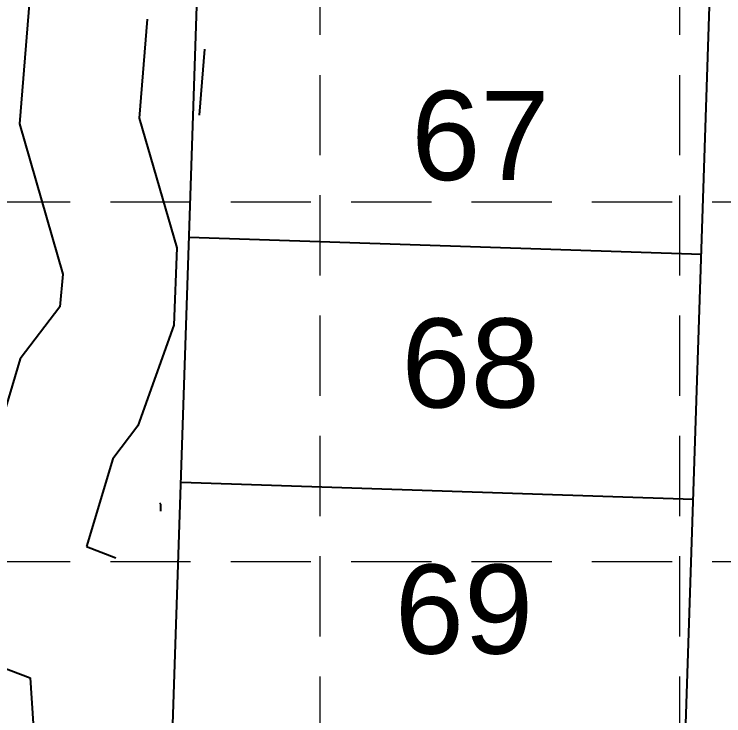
# Model space of a CAD drawing. Header units: feet. Extents: x 10084 to 13321, y 3329 to 8503.
# Drawn here: x 12037.7 to 12196.9, y 6607.9 to 6765.4 of the extents above; entities that cross this region are included whole.
import ezdxf
from ezdxf.enums import TextEntityAlignment as Align

# ---------------------------------------------------------------- set-up
doc = ezdxf.new("R2010")
doc.units = ezdxf.units.FT
doc.header["$LTSCALE"] = 40
doc.header["$MEASUREMENT"] = 0
for name, pattern in [('( Dashdot )', [1.001, 0.5, -0.25, 0.001, -0.25]), ('DASHED', [0.75, 0.5, -0.25]), ('HIDDEN', [0.375, 0.25, -0.125])]:
    doc.linetypes.add(name, pattern=pattern)
for name, color, linetype in [('CONT-L', 55, 'Continuous'), ('GRID', 254, 'DASHED'), ('LOT', 7, 'Continuous'), ('NAME', 6, 'Continuous'), ('ROW', 3, '( Dashdot )')]:
    doc.layers.add(name, color=color, linetype=linetype)
doc.styles.get("Standard").update_dxf_attribs({"font": 'ARIAL.TTF'})

msp = doc.modelspace()

# ---------------------------------------------------------------- linework, layer by layer
at = {"layer": 'CONT-L', "color": 5}
for points, elevation in [([(12041.82, 6777.86), (12038.81, 6740.75)], 559), ([(12038.81, 6740.75), (12048.57, 6707)], 559), ([(12048.57, 6707), (12047.9, 6699.71)], 559), ([(12073.49, 6695.57), (12065.39, 6672.97)], 561), ([(12065.39, 6672.97), (12059.75, 6665.54)], 561), ([(12070.48, 6655.42), (12070.47, 6653.85)], 562), ([(12053.89, 6645.85), (12060.45, 6643.37)], 561), ([(12041.25, 6616.43), (12045.54, 6550.36)], 559)]:
    msp.add_lwpolyline(points, dxfattribs=dict(at, elevation=elevation))
at = {"layer": 'CONT-L', "color": 5, "extrusion": (0.996738, -0.080706, 0)}
for points, elevation in [([(7716.13, 561), (7693.83, 561)], 11482.21), ([(7710.4, 562), (7695.56, 562)], 11495.56)]:
    msp.add_lwpolyline(points, dxfattribs=dict(at, elevation=elevation))
at = {"layer": 'CONT-L', "color": 5, "extrusion": (0.960651, 0.277759, 0), "elevation": 13463.58}
msp.add_lwpolyline([(3125.4, 561), (3095.09, 561)], dxfattribs=at)
at = {"layer": 'CONT-L', "color": 5, "extrusion": (0.999354, -0.035941, 0), "elevation": 11825.04}
msp.add_lwpolyline([(7142.54, 561), (7125.17, 561)], dxfattribs=at)
at = {"layer": 'CONT-L', "color": 5, "extrusion": (0.796791, -0.604254, 0), "elevation": 5551.33}
msp.add_lwpolyline([(12618.27, 559), (12603.54, 559)], dxfattribs=at)
at = {"layer": 'CONT-L', "color": 5, "extrusion": (0.958468, -0.285198, 0)}
for points, elevation in [([(9843.72, 559), (9777.42, 559)], 9631.6), ([(9828.13, 561), (9807.59, 561)], 9657.89)]:
    msp.add_lwpolyline(points, dxfattribs=dict(at, elevation=elevation))
at = {"layer": 'CONT-L', "color": 5, "extrusion": (0.812923, 0.582371, 0), "elevation": 13688.3}
msp.add_lwpolyline([(-1618.8, 562), (-1619.14, 562)], dxfattribs=at)
at = {"layer": 'CONT-L', "color": 5, "extrusion": (-0.353422, -0.935464, 0), "elevation": -10445.07}
msp.add_lwpolyline([(8903.15, 559), (8925.77, 559)], dxfattribs=at)
at = {"layer": 'GRID', "color": 252, "linetype": 'HIDDEN', "lineweight": 0, "ltscale": 1.8}
for p, q in [((12106.27, 3736.71), (12106.27, 8418.16)), ((12186.98, 3736.7), (12186.98, 8418.16)), ((10169.24, 6723.26), (13236.21, 6723.26)), ((10169.24, 6642.55), (13236.21, 6642.55))]:
    msp.add_line(p, q, dxfattribs=at)
at = {"layer": 'LOT', "color": 7}
for p, q in [((12065.97, 6385.47), (12079.1, 6781.69)), ((12076.9, 6715.28), (12191.83, 6711.48)), ((12075.08, 6660.31), (12190.01, 6656.51))]:
    msp.add_line(p, q, dxfattribs=at)
at = {"layer": 'ROW', "color": 7, "linetype": 'Continuous'}
msp.add_line((12179.09, 6326.73), (12196.22, 6844.02), dxfattribs=at)

# ---------------------------------------------------------------- texts
at = {"layer": 'NAME', "color": 7}
msp.add_text('STONE MOUNTAIN PARKWAY', height=20, rotation=88.184, dxfattribs=at).set_placement((12205.2, 6366.92), align=Align.MIDDLE_LEFT)
for s, p in [('67', (12126.71, 6738.13)), ('68', (12124.52, 6687.07)), ('69', (12123.03, 6631.83))]:
    msp.add_text(s, height=20, dxfattribs=at).set_placement(p, align=Align.MIDDLE_LEFT)

doc.saveas('drawing.dxf')
